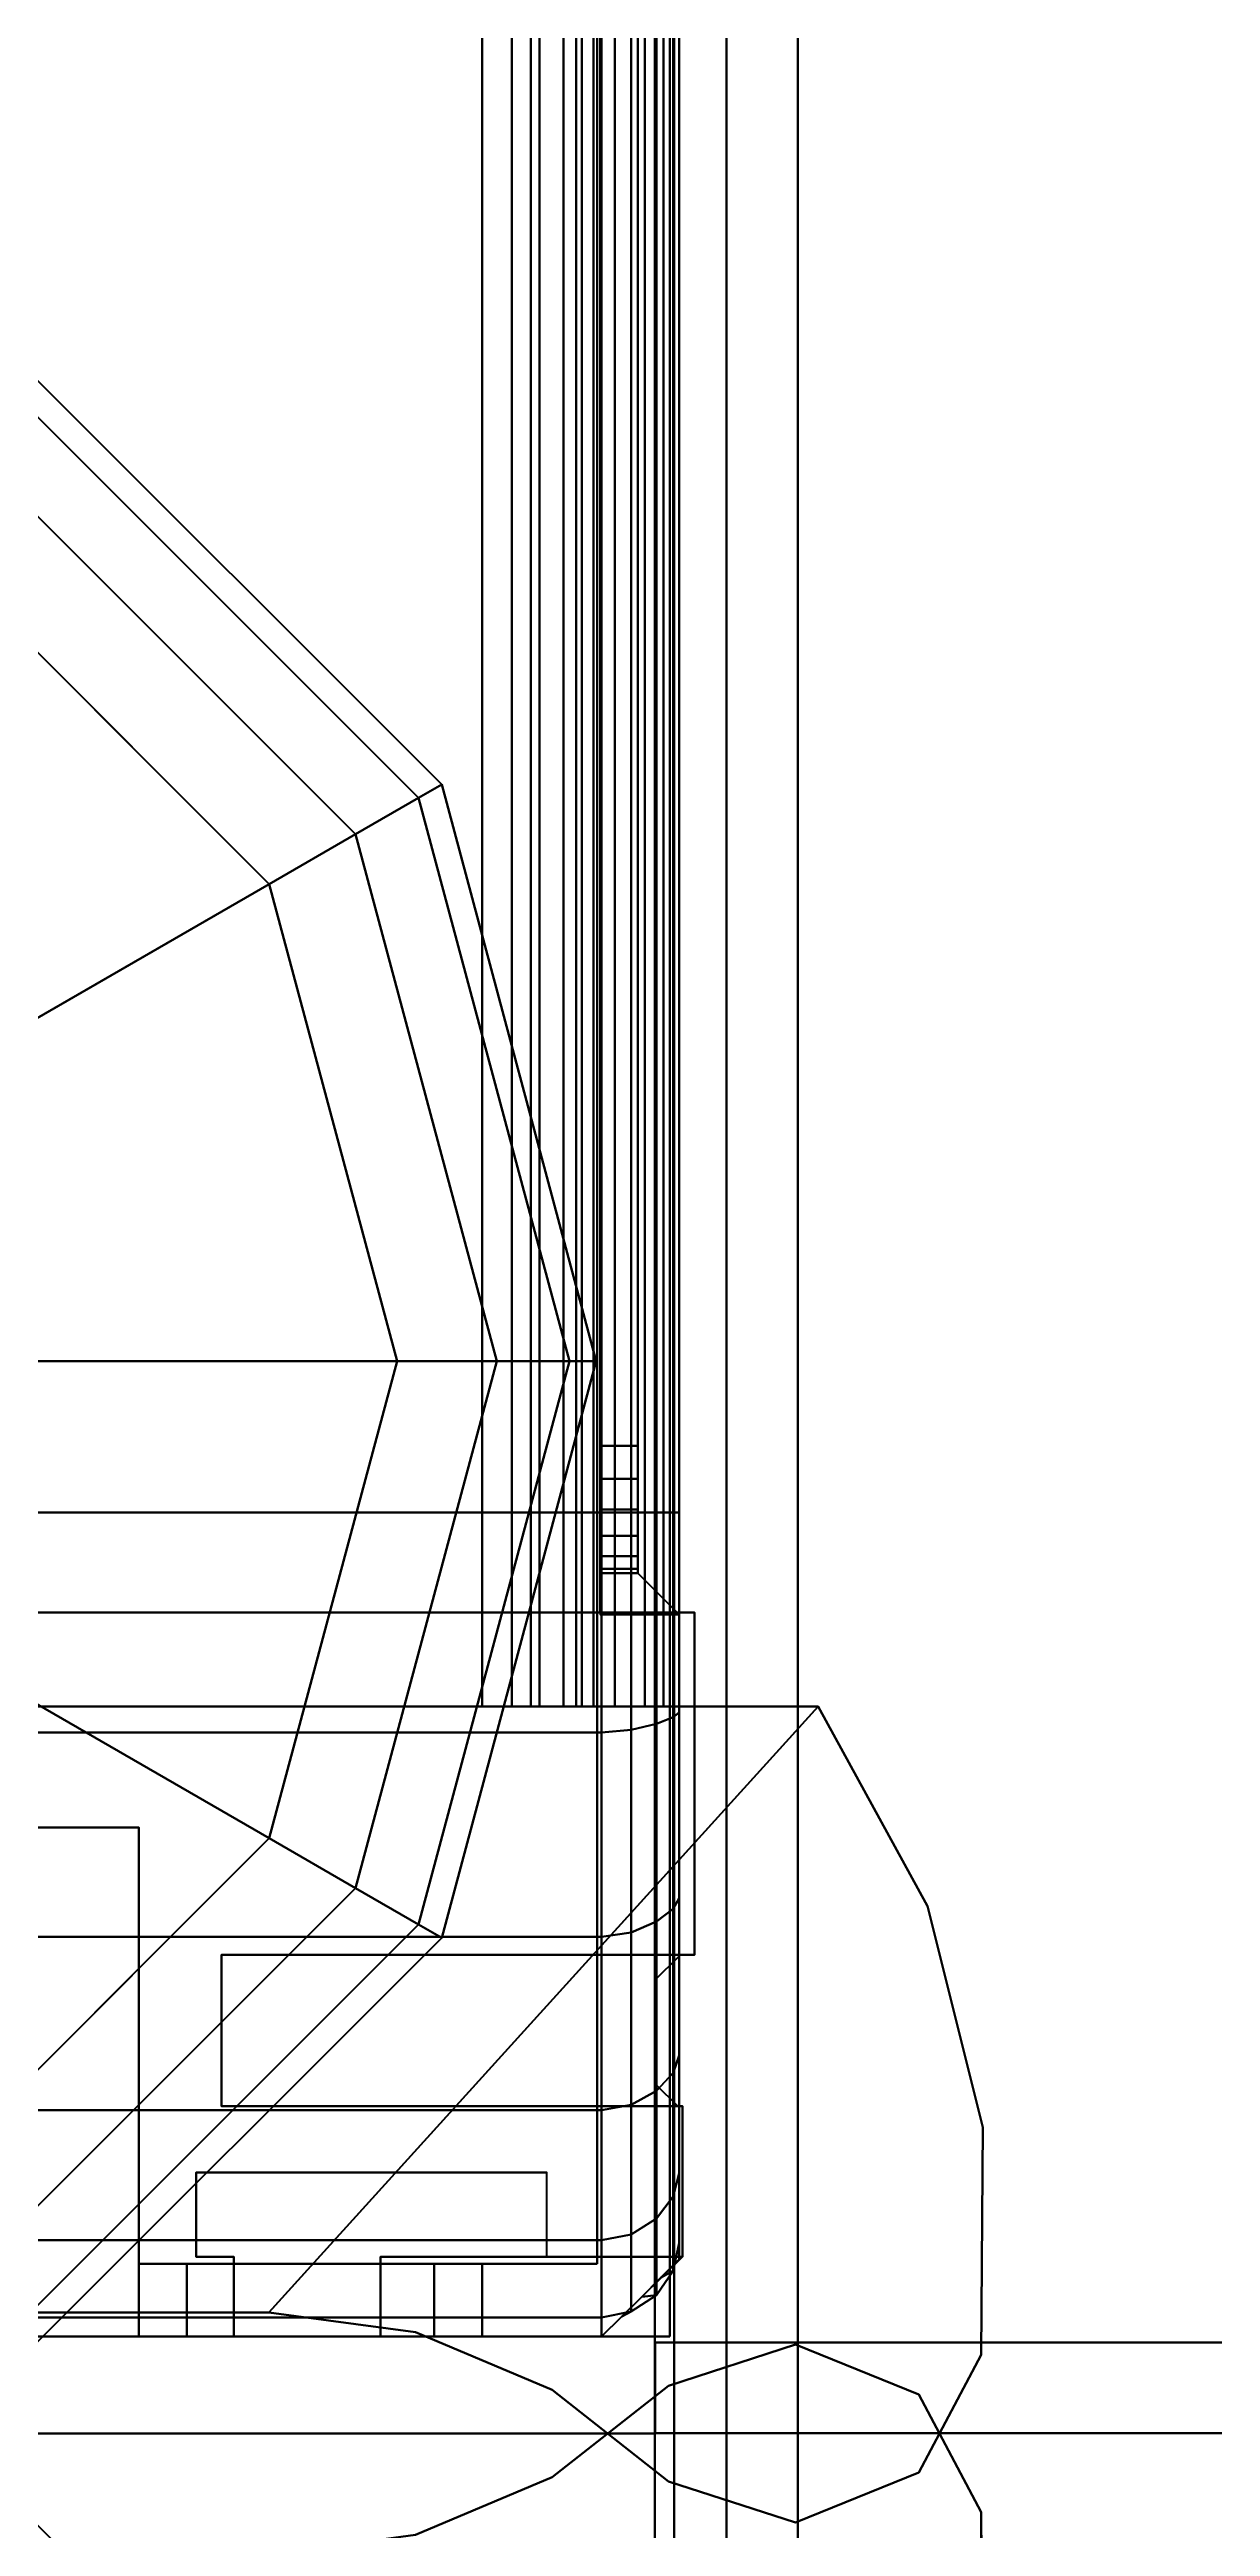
# Model space of a CAD drawing. Extents: x -170 to 1783, y -20 to 1205.
# Drawn here: x 171.416 to 172.374, y 709.186 to 711.23 of the extents above; entities that cross this region are included whole.
import ezdxf
from ezdxf.enums import TextEntityAlignment as Align

# ---------------------------------------------------------------- set-up
doc = ezdxf.new("R2010")
doc.units = 0
doc.header["$LTSCALE"] = 96
doc.header["$MEASUREMENT"] = 0
for name, color, linetype in [('A-FURN-3-PANEL-GLIDE', 7, 'Continuous'), ('A-FURN-3-PANEL-RACE', 7, 'Continuous'), ('A-FURN-3-PANEL-SIDE1', 7, 'Continuous'), ('A-FURN-3-PANEL-SIDE2', 7, 'Continuous'), ('A-FURN-3-PANEL-TOPCAP', 7, 'Continuous'), ('A-FURN-3-PANEL-TRIM', 7, 'Continuous'), ('A-FURN-3-WKSF-BRACKET', 7, 'Continuous'), ('A-FURN-3-WKSF-TOP', 7, 'Continuous'), ('A-FURN-3-WKSF-TRIM', 7, 'Continuous'), ('A-FURN-P-PNLS', 7, 'Continuous'), ('A-FURN-P-WKSF', 7, 'Continuous'), ('A-FURN-P-WKSF-SUPPORT', 7, 'Continuous'), ('MAIN_PANEL', 7, 'Continuous'), ('MAIN_WKSURF', 7, 'Continuous'), ('MAIN_WRKSFC-SUPP', 7, 'Continuous')]:
    doc.layers.add(name, color=color, linetype=linetype)

# ---------------------------------------------------------------- blocks, each defined once
blk = doc.blocks.new('EC-EFN-456')
at = {"layer": 'A-FURN-3-PANEL-GLIDE', "color": 20, "linetype": 'Continuous'}
for points in [[(46.6501, 1.8052, 0.2464), (46.6391, 1.8242, 0.1642), (47.115, 1.9517, 0.1642), (47.115, 1.9297, 0.2464)], [(46.6391, 1.8242, 0.1642), (46.6501, 1.8052, 0.0821), (47.115, 1.9297, 0.0821), (47.115, 1.9517, 0.1642)], [(47.115, 1.9297, 0.2464), (47.115, 1.9517, 0.1642), (47.5909, 1.8242, 0.1642), (47.5799, 1.8052, 0.2464)], [(47.115, 1.9517, 0.1642), (47.115, 1.9297, 0.0821), (47.5799, 1.8052, 0.0821), (47.5909, 1.8242, 0.1642)], [(46.6802, 1.7531, 0.3065), (46.6501, 1.8052, 0.2464), (47.115, 1.9297, 0.2464), (47.115, 1.8696, 0.3065)], [(46.6501, 1.8052, 0.0821), (46.6802, 1.7531, 0.022), (47.115, 1.8696, 0.022), (47.115, 1.9297, 0.0821)], [(47.115, 1.8696, 0.3065), (47.115, 1.9297, 0.2464), (47.5799, 1.8052, 0.2464), (47.5498, 1.7531, 0.3065)], [(47.115, 1.9297, 0.0821), (47.115, 1.8696, 0.022), (47.5498, 1.7531, 0.022), (47.5799, 1.8052, 0.0821)], [(46.7213, 1.682, 0.3285), (46.6802, 1.7531, 0.3065), (47.115, 1.8696, 0.3065), (47.115, 1.7875, 0.3285)], [(46.6802, 1.7531, 0.022), (46.7213, 1.682), (47.115, 1.7875), (47.115, 1.8696, 0.022)], [(47.115, 1.7875, 0.3285), (47.115, 1.8696, 0.3065), (47.5498, 1.7531, 0.3065), (47.5088, 1.682, 0.3285)], [(47.115, 1.8696, 0.022), (47.115, 1.7875), (47.5088, 1.682), (47.5498, 1.7531, 0.022)], [(46.3098, 1.4649, 0.2464), (46.2908, 1.4759, 0.1642), (46.6391, 1.8242, 0.1642), (46.6501, 1.8052, 0.2464)], [(46.2908, 1.4759, 0.1642), (46.3098, 1.4649, 0.0821), (46.6501, 1.8052, 0.0821), (46.6391, 1.8242, 0.1642)], [(47.5799, 1.8052, 0.2464), (47.5909, 1.8242, 0.1642), (47.9392, 1.4759, 0.1642), (47.9202, 1.4649, 0.2464)], [(47.5909, 1.8242, 0.1642), (47.5799, 1.8052, 0.0821), (47.9202, 1.4649, 0.0821), (47.9392, 1.4759, 0.1642)], [(46.3619, 1.4348, 0.3065), (46.3098, 1.4649, 0.2464), (46.6501, 1.8052, 0.2464), (46.6802, 1.7531, 0.3065)], [(46.3098, 1.4649, 0.0821), (46.3619, 1.4348, 0.022), (46.6802, 1.7531, 0.022), (46.6501, 1.8052, 0.0821)], [(47.5498, 1.7531, 0.3065), (47.5799, 1.8052, 0.2464), (47.9202, 1.4649, 0.2464), (47.8681, 1.4348, 0.3065)], [(47.5799, 1.8052, 0.0821), (47.5498, 1.7531, 0.022), (47.8681, 1.4348, 0.022), (47.9202, 1.4649, 0.0821)], [(47.0138, 1.1754, 0.3285), (46.7213, 1.682, 0.3285), (47.115, 1.7875, 0.3285), (47.115, 1.2025, 0.3285)], [(47.115, 1.2025, 0.3285), (47.115, 1.7875, 0.3285), (47.5088, 1.682, 0.3285), (47.2163, 1.1754, 0.3285)], [(46.433, 1.3937, 0.3285), (46.3619, 1.4348, 0.3065), (46.6802, 1.7531, 0.3065), (46.7213, 1.682, 0.3285)], [(46.3619, 1.4348, 0.022), (46.433, 1.3937), (46.7213, 1.682), (46.6802, 1.7531, 0.022)], [(47.5088, 1.682, 0.3285), (47.5498, 1.7531, 0.3065), (47.8681, 1.4348, 0.3065), (47.797, 1.3937, 0.3285)], [(47.5498, 1.7531, 0.022), (47.5088, 1.682), (47.797, 1.3937), (47.8681, 1.4348, 0.022)], [(46.9396, 1.1013, 0.3285), (46.433, 1.3937, 0.3285), (46.7213, 1.682, 0.3285), (47.0138, 1.1754, 0.3285)], [(47.2163, 1.1754, 0.3285), (47.5088, 1.682, 0.3285), (47.797, 1.3937, 0.3285), (47.2904, 1.1013, 0.3285)]]:
    blk.add_3dface(points, dxfattribs=at)
at = {"layer": 'A-FURN-3-PANEL-GLIDE', "color": 20, "linetype": 'Continuous', "invisible_edges": 12}
for points in [[(47.115, 1), (47.115, 1.7875), (46.7213, 1.682)], [(47.115, 1), (47.5088, 1.682), (47.115, 1.7875)], [(47.115, 1), (46.7213, 1.682), (46.433, 1.3937)], [(47.115, 1), (47.797, 1.3937), (47.5088, 1.682)]]:
    blk.add_3dface(points, dxfattribs=at)
at = {"layer": 'A-FURN-3-PANEL-RACE', "color": 40, "linetype": 'Continuous'}
for points, invisible_edges in [([(0.08, 2.0125, 3.515), (0.08, 2.0125, 0.3963), (47.92, 2.0125, 0.3963), (47.92, 2.0125, 3.515)], 8), ([(0.5, 1.5745, 0.3963), (47.5, 1.5745, 0.3963), (0.08, 2.0125, 0.3963), (0.08, 1.5745, 0.3963)], 3), ([(47.5, 1.5745, 0.3963), (47.92, 1.5745, 0.3963), (47.92, 2.0125, 0.3963), (0.08, 2.0125, 0.3963)], 8), ([(0.6, 2.0125, 4.0847), (0.6, 2.0125, 3.515), (47.4, 2.0125, 3.515), (47.4, 2.0125, 4.0847)], 2), ([(47.4, 1.9525, 3.515), (47.4, 1.9525, 4.0847), (47.4, 2.0125, 4.0847), (47.4, 2.0125, 3.515)], 2), ([(47.86, 1.9525, 3.515), (47.4, 1.9525, 3.515), (47.4, 2.0125, 3.515), (47.92, 2.0125, 3.515)], 8), ([(47.4, 1.9493, 4.1093), (47.4, 2.0072, 4.1248), (47.4, 2.0125, 4.0847), (47.4, 1.9525, 4.0847)], 5), ([(47.4, 1.9398, 4.1322), (47.4, 1.9918, 4.1622), (47.4, 2.0072, 4.1248), (47.4, 1.9493, 4.1093)], 5), ([(47.86, 1.5745, 3.515), (47.86, 1.9525, 3.515), (47.92, 2.0125, 3.515), (47.92, 1.5745, 3.515)], 2), ([(47.92, 1.8575, 3.1951), (47.92, 2.0125, 3.515), (47.92, 2.0125, 0.3963), (47.92, 1.8575, 1.4986)], 5), ([(47.92, 1.8181, 1.4986), (47.92, 1.8575, 1.4986), (47.92, 2.0125, 0.3963), (47.92, 1.5745, 0.3963)], 10), ([(47.92, 1.5745, 3.245), (47.92, 1.5745, 3.515), (47.92, 2.0125, 3.515), (47.92, 1.8575, 3.1951)], 4), ([(47.4, 1.9247, 4.1519), (47.4, 1.9671, 4.1943), (47.4, 1.9918, 4.1622), (47.4, 1.9398, 4.1322)], 5), ([(47.4, 1.905, 4.1669), (47.4, 1.935, 4.2189), (47.4, 1.9671, 4.1943), (47.4, 1.9247, 4.1519)], 5), ([(47.86, 1.9525, 0.4563), (0.14, 1.9525, 0.4563), (0.14, 1.9525, 3.515), (47.86, 1.9525, 3.515)], 4), ([(0.5, 1.5745, 0.4563), (0.14, 1.5745, 0.4563), (0.14, 1.9525, 0.4563), (47.5, 1.5745, 0.4563)], 12), ([(47.5, 1.5745, 0.4563), (0.14, 1.9525, 0.4563), (47.86, 1.9525, 0.4563), (47.86, 1.5745, 0.4563)], 1), ([(47.4, 1.9525, 3.515), (0.6, 1.9525, 3.515), (0.6, 1.9525, 4.0847), (47.4, 1.9525, 4.0847)], 1), ([(47.86, 1.9525, 0.4563), (47.86, 1.9525, 3.515), (47.86, 1.8575, 3.1951), (47.86, 1.8575, 1.4986)], 10), ([(47.86, 1.5745, 0.4563), (47.86, 1.9525, 0.4563), (47.86, 1.8575, 1.4986), (47.86, 1.8181, 1.4986)], 10), ([(47.86, 1.8575, 3.1951), (47.86, 1.9525, 3.515), (47.86, 1.5745, 3.515), (47.86, 1.5745, 3.245)], 1), ([(47.4, 1.8821, 4.1764), (47.4, 1.8976, 4.2344), (47.4, 1.935, 4.2189), (47.4, 1.905, 4.1669)], 5), ([(47.4, 1.8575, 4.1797), (47.4, 1.8575, 4.2397), (47.4, 1.8976, 4.2344), (47.4, 1.8821, 4.1764)], 4), ([(47.86, 1.5745, 1.7894), (47.86, 1.5745, 0.4563), (47.86, 1.8181, 1.4986), (47.86, 1.614, 1.7894)], 2), ([(47.92, 1.614, 1.7894), (47.92, 1.8181, 1.4986), (47.92, 1.5745, 0.3963), (47.92, 1.5745, 1.7894)], 2), ([(47.5, 1.2625, 0.3963), (47.5, 1.5745, 0.3963), (0.5, 1.5745, 0.3963), (45.902, 1.2625, 0.3963)], 6), ([(47.5, 1.2625, 0.4563), (45.902, 1.2625, 0.4563), (0.5, 1.5745, 0.4563), (47.5, 1.5745, 0.4563)], 6), ([(47.5, 1.5745, 0.3963), (47.5, 1.5745, 0.4563), (47.86, 1.5745, 0.4563), (47.92, 1.5745, 0.3963)], 4), ([(47.92, 1.5745, 0.3963), (47.86, 1.5745, 0.4563), (47.86, 1.5745, 1.7894), (47.92, 1.5745, 1.7894)], 1)]:
    blk.add_3dface(points, dxfattribs=dict(at, invisible_edges=invisible_edges))
for points in [[(0.6, 2.0072, 4.1248), (0.6, 2.0125, 4.0847), (47.4, 2.0125, 4.0847), (47.4, 2.0072, 4.1248)], [(0.6, 1.9918, 4.1622), (0.6, 2.0072, 4.1248), (47.4, 2.0072, 4.1248), (47.4, 1.9918, 4.1622)], [(0.6, 1.9671, 4.1943), (0.6, 1.9918, 4.1622), (47.4, 1.9918, 4.1622), (47.4, 1.9671, 4.1943)], [(0.6, 1.935, 4.2189), (0.6, 1.9671, 4.1943), (47.4, 1.9671, 4.1943), (47.4, 1.935, 4.2189)], [(47.4, 1.9493, 4.1093), (47.4, 1.9525, 4.0847), (0.6, 1.9525, 4.0847), (0.6, 1.9493, 4.1093)], [(47.4, 1.9398, 4.1322), (47.4, 1.9493, 4.1093), (0.6, 1.9493, 4.1093), (0.6, 1.9398, 4.1322)], [(47.4, 1.9247, 4.1519), (47.4, 1.9398, 4.1322), (0.6, 1.9398, 4.1322), (0.6, 1.9247, 4.1519)], [(0.6, 1.8976, 4.2344), (0.6, 1.935, 4.2189), (47.4, 1.935, 4.2189), (47.4, 1.8976, 4.2344)], [(47.4, 1.905, 4.1669), (47.4, 1.9247, 4.1519), (0.6, 1.9247, 4.1519), (0.6, 1.905, 4.1669)], [(47.4, 1.8821, 4.1764), (47.4, 1.905, 4.1669), (0.6, 1.905, 4.1669), (0.6, 1.8821, 4.1764)], [(0.6, 1.8575, 4.2397), (0.6, 1.8976, 4.2344), (47.4, 1.8976, 4.2344), (47.4, 1.8575, 4.2397)], [(47.4, 1.8575, 4.1797), (47.4, 1.8821, 4.1764), (0.6, 1.8821, 4.1764), (0.6, 1.8575, 4.1797)], [(0.6, 1.8575, 4.1797), (0.6, 1.8575, 4.2397), (47.4, 1.8575, 4.2397), (47.4, 1.8575, 4.1797)], [(47.86, 1.8575, 1.4986), (47.86, 1.8575, 3.1951), (47.92, 1.8575, 3.1951), (47.92, 1.8575, 1.4986)], [(47.92, 1.8181, 1.4986), (47.86, 1.8181, 1.4986), (47.86, 1.8575, 1.4986), (47.92, 1.8575, 1.4986)], [(47.86, 1.8575, 3.1951), (47.86, 1.5745, 3.245), (47.92, 1.5745, 3.245), (47.92, 1.8575, 3.1951)], [(47.92, 1.614, 1.7894), (47.86, 1.614, 1.7894), (47.86, 1.8181, 1.4986), (47.92, 1.8181, 1.4986)], [(47.92, 1.5745, 1.7894), (47.86, 1.5745, 1.7894), (47.86, 1.614, 1.7894), (47.92, 1.614, 1.7894)], [(47.5, 1.2625, 0.3963), (47.5, 1.2625, 0.4563), (47.5, 1.5745, 0.4563), (47.5, 1.5745, 0.3963)], [(47.86, 1.5745, 3.245), (47.86, 1.5745, 3.515), (47.92, 1.5745, 3.515), (47.92, 1.5745, 3.245)]]:
    blk.add_3dface(points, dxfattribs=at)
at = {"layer": 'A-FURN-3-PANEL-SIDE1', "color": 7, "linetype": 'Continuous'}
for points in [[(47.3224, 1.955, 55.7401), (47.3228, 0.045, 55.7401), (0.6776, 0.045, 55.7401), (0.6776, 1.955, 55.7401)], [(47.3224, 0.045, 4.2397), (47.3224, 1.955, 4.2397), (0.6776, 1.955, 4.2397), (0.6776, 0.045, 4.2397)], [(47.3228, 0.045, 55.7401), (47.3224, 1.955, 55.7401), (47.3224, 1.955, 4.2397), (47.3224, 0.045, 4.2397)]]:
    blk.add_3dface(points, dxfattribs=at)
at = {"layer": 'A-FURN-3-PANEL-SIDE2', "color": 7, "linetype": 'Continuous'}
blk.add_3dface([(0.6776, 1.955, 55.7401), (0.6776, 1.955, 4.2397), (47.3224, 1.955, 4.2397), (47.3224, 1.955, 55.7401)], dxfattribs=at)
at = {"layer": 'A-FURN-3-PANEL-TOPCAP', "color": 60, "linetype": 'Continuous'}
for points, invisible_edges in [([(0.76, 2.02, 56.286), (0.76, 2.02, 56.161), (47.24, 2.02, 56.161), (47.24, 2.02, 56.286)], 5), ([(47.24, 2, 56.141), (47.24, 2.02, 56.161), (0.76, 2.02, 56.161), (0.76, 2, 56.141)], 5), ([(47.24, 2.02, 56.036), (47.24, 2, 56.056), (0.76, 2, 56.056), (0.76, 2.02, 56.036)], 5), ([(0.76, 2.02, 56.036), (0.815, 2.02, 55.7741), (47.185, 2.02, 55.7741), (47.24, 2.02, 56.036)], 5), ([(47.185, 2.02, 55.7741), (0.815, 2.02, 55.7741), (0.815, 1.986, 55.7401), (47.185, 1.986, 55.7401)], 10), ([(47.185, 2.02, 55.7741), (47.185, 1.986, 55.7401), (47.2122, 1.986, 55.7365), (47.221, 2.02, 55.7693)], 5), ([(47.185, 2.02, 55.7741), (47.221, 2.02, 55.7693), (47.3404, 2.02, 56.0218), (47.24, 2.02, 56.036)], 10), ([(47.221, 2.02, 55.7693), (47.2122, 1.986, 55.7365), (47.2375, 1.986, 55.726), (47.2545, 2.02, 55.7554)], 5), ([(47.4331, 2.02, 55.9807), (47.3404, 2.02, 56.0218), (47.221, 2.02, 55.7693), (47.2545, 2.02, 55.7554)], 10), ([(47.2545, 2.02, 55.7554), (47.2375, 1.986, 55.726), (47.2593, 1.986, 55.7093), (47.2833, 2.02, 55.7333)], 5), ([(47.4051, 2.02, 56.2633), (47.24, 2.02, 56.286), (47.24, 2.02, 56.161), (47.3727, 2.02, 56.1426)], 10), ([(47.3727, 2.02, 56.1426), (47.24, 2.02, 56.161), (47.24, 2, 56.141), (47.3676, 2, 56.1232)], 10), ([(47.3456, 2, 56.0411), (47.24, 2, 56.056), (47.24, 2.02, 56.036), (47.3404, 2.02, 56.0218)], 10), ([(47.2545, 2.02, 55.7554), (47.2833, 2.02, 55.7333), (47.5111, 2.02, 55.9159), (47.4331, 2.02, 55.9807)], 10), ([(47.2833, 2.02, 55.7333), (47.2593, 1.986, 55.7093), (47.276, 1.986, 55.6875), (47.3054, 2.02, 55.7045)], 5), ([(47.3054, 2.02, 55.7045), (47.276, 1.986, 55.6875), (47.2864, 1.986, 55.6622), (47.3193, 2.02, 55.671)], 5), ([(47.5685, 2.02, 55.8323), (47.5111, 2.02, 55.9159), (47.2833, 2.02, 55.7333), (47.3054, 2.02, 55.7045)], 10), ([(47.3193, 2.02, 55.671), (47.2864, 1.986, 55.6622), (47.29, 1.986, 55.635), (47.324, 2.02, 55.635)], 1), ([(47.3054, 2.02, 55.7045), (47.3193, 2.02, 55.671), (47.601, 2.02, 55.7363), (47.5685, 2.02, 55.8323)], 10), ([(47.3193, 2.02, 55.671), (47.324, 2.02, 55.635), (47.606, 2.02, 55.635), (47.601, 2.02, 55.7363)], 8), ([(47.324, 2.02, 55.635), (47.324, -0.02, 55.635), (47.606, -0.02, 55.635), (47.606, 2.02, 55.635)], 5), ([(47.4431, 2, 55.9981), (47.3456, 2, 56.0411), (47.3404, 2.02, 56.0218), (47.4331, 2.02, 55.9807)], 10), ([(47.4956, 2.02, 56.0891), (47.3727, 2.02, 56.1426), (47.3676, 2, 56.1232), (47.4856, 2, 56.0717)], 10), ([(47.5581, 2.02, 56.1974), (47.4051, 2.02, 56.2633), (47.3727, 2.02, 56.1426), (47.4956, 2.02, 56.0891)], 10), ([(47.5252, 2, 55.9301), (47.4431, 2, 55.9981), (47.4331, 2.02, 55.9807), (47.5111, 2.02, 55.9159)], 10), ([(47.5995, 2.02, 56.0044), (47.4956, 2.02, 56.0891), (47.4856, 2, 56.0717), (47.5854, 2, 55.9903)], 10), ([(47.6879, 2.02, 56.0929), (47.5581, 2.02, 56.1974), (47.4956, 2.02, 56.0891), (47.5995, 2.02, 56.0044)], 10), ([(47.5858, 2, 55.8424), (47.5252, 2, 55.9301), (47.5111, 2.02, 55.9159), (47.5685, 2.02, 55.8323)], 10), ([(47.6202, 2, 55.7415), (47.5858, 2, 55.8424), (47.5685, 2.02, 55.8323), (47.601, 2.02, 55.7363)], 10), ([(47.6768, 2.02, 55.8949), (47.5995, 2.02, 56.0044), (47.5854, 2, 55.9903), (47.6595, 2, 55.8849)], 10), ([(47.7851, 2.02, 55.9575), (47.6879, 2.02, 56.0929), (47.5995, 2.02, 56.0044), (47.6768, 2.02, 55.8949)], 10), ([(47.6259, 2, 55.635), (47.6202, 2, 55.7415), (47.601, 2.02, 55.7363), (47.606, 2.02, 55.635)], 2), ([(47.606, 2.02, 55.635), (47.606, -0.02, 55.635), (47.6259, 0, 55.635), (47.6259, 2, 55.635)], 5), ([(47.7217, 2.02, 55.7687), (47.6768, 2.02, 55.8949), (47.6595, 2, 55.8849), (47.7024, 2, 55.7635)], 10), ([(47.8425, 2.02, 55.8011), (47.7851, 2.02, 55.9575), (47.6768, 2.02, 55.8949), (47.7217, 2.02, 55.7687)], 10), ([(47.731, 2.02, 55.635), (47.7217, 2.02, 55.7687), (47.7024, 2, 55.7635), (47.711, 2, 55.635)], 2), ([(47.711, 2, 55.635), (47.711, 0, 55.635), (47.731, -0.02, 55.635), (47.731, 2.02, 55.635)], 5), ([(47.856, 2.02, 55.635), (47.8425, 2.02, 55.8011), (47.7217, 2.02, 55.7687), (47.731, 2.02, 55.635)], 2), ([(47.856, -0.02, 55.635), (47.856, 2.02, 55.635), (47.731, 2.02, 55.635), (47.731, -0.02, 55.635)], 5), ([(47.8715, 2.0047, 55.635), (47.856, 2.02, 55.635), (47.856, -0.02, 55.635), (47.8715, -0.0047, 55.635)], 10), ([(47.8715, -0.0047, 55.635), (47.8871, 0.0106, 55.635), (47.8871, 1.9894, 55.635), (47.8715, 2.0047, 55.635)], 10), ([(0.76, 2, 56.141), (0.76, 2, 56.056), (47.24, 2, 56.056), (47.24, 2, 56.141)], 5), ([(47.3676, 2, 56.1232), (47.24, 2, 56.141), (47.24, 2, 56.056), (47.3456, 2, 56.0411)], 10), ([(47.4856, 2, 56.0717), (47.3676, 2, 56.1232), (47.3456, 2, 56.0411), (47.4431, 2, 55.9981)], 10), ([(47.5854, 2, 55.9903), (47.4856, 2, 56.0717), (47.4431, 2, 55.9981), (47.5252, 2, 55.9301)], 10), ([(47.6595, 2, 55.8849), (47.5854, 2, 55.9903), (47.5252, 2, 55.9301), (47.5858, 2, 55.8424)], 10), ([(47.7024, 2, 55.7635), (47.6595, 2, 55.8849), (47.5858, 2, 55.8424), (47.6202, 2, 55.7415)], 10), ([(47.711, 2, 55.635), (47.7024, 2, 55.7635), (47.6202, 2, 55.7415), (47.6259, 2, 55.635)], 2), ([(47.711, 0, 55.635), (47.711, 2, 55.635), (47.6259, 2, 55.635), (47.6259, 0, 55.635)], 5), ([(47.9035, 1.9727, 55.635), (47.8871, 1.9894, 55.635), (47.8871, 0.0106, 55.635), (47.9035, 0.0273, 55.635)], 10), ([(47.9035, 0.0273, 55.635), (47.92, 0.044, 55.635), (47.92, 1.956, 55.635), (47.9035, 1.9727, 55.635)], 8)]:
    blk.add_3dface(points, dxfattribs=dict(at, invisible_edges=invisible_edges))
for points in [[(47.24, 2.02, 56.286), (47.24, 2.0151, 56.3105), (0.76, 2.0151, 56.3105), (0.76, 2.02, 56.286)], [(47.24, 2.0151, 56.3105), (47.24, 2.0013, 56.3313), (0.76, 2.0013, 56.3313), (0.76, 2.0151, 56.3105)], [(47.24, 2.02, 56.286), (47.4051, 2.02, 56.2633), (47.4087, 2.0151, 56.2864), (47.24, 2.0151, 56.3105)], [(47.24, 2.0151, 56.3105), (47.4087, 2.0151, 56.2864), (47.4143, 2.0013, 56.3065), (47.24, 2.0013, 56.3313)], [(47.29, 1.955, 55.635), (47.324, 1.955, 55.635), (47.324, 2.02, 55.635), (47.29, 1.986, 55.635)], [(47.4051, 2.02, 56.2633), (47.5581, 2.02, 56.1974), (47.5669, 2.0151, 56.2168), (47.4087, 2.0151, 56.2864)], [(47.4087, 2.0151, 56.2864), (47.5669, 2.0151, 56.2168), (47.5775, 2.0013, 56.2349), (47.4143, 2.0013, 56.3065)], [(47.5581, 2.02, 56.1974), (47.6879, 2.02, 56.0929), (47.7022, 2.0151, 56.1072), (47.5669, 2.0151, 56.2168)], [(47.5669, 2.0151, 56.2168), (47.7022, 2.0151, 56.1072), (47.7172, 2.0013, 56.1222), (47.5775, 2.0013, 56.2349)], [(47.6879, 2.02, 56.0929), (47.7851, 2.02, 55.9575), (47.8045, 2.0151, 55.9663), (47.7022, 2.0151, 56.1072)], [(47.7022, 2.0151, 56.1072), (47.8045, 2.0151, 55.9663), (47.8226, 2.0013, 55.977), (47.7172, 2.0013, 56.1222)], [(47.7851, 2.02, 55.9575), (47.8425, 2.02, 55.8011), (47.8656, 2.0151, 55.8048), (47.8045, 2.0151, 55.9663)], [(47.8045, 2.0151, 55.9663), (47.8656, 2.0151, 55.8048), (47.8857, 2.0013, 55.8104), (47.8226, 2.0013, 55.977)], [(47.8425, 2.02, 55.8011), (47.856, 2.02, 55.635), (47.8715, 2.0047, 55.635), (47.8656, 2.0151, 55.8048)], [(47.8656, 2.0151, 55.8048), (47.8715, 2.0047, 55.635), (47.8871, 1.9894, 55.635), (47.8857, 2.0013, 55.8104)], [(47.24, 2.0013, 56.3313), (47.24, 1.9805, 56.3451), (0.76, 1.9805, 56.3451), (0.76, 2.0013, 56.3313)], [(47.185, 1.955, 55.7401), (47.185, 1.986, 55.7401), (0.815, 1.986, 55.7401), (0.815, 1.955, 55.7401)], [(47.185, 1.955, 55.7401), (47.2122, 1.955, 55.7365), (47.2122, 1.986, 55.7365), (47.185, 1.986, 55.7401)], [(47.2122, 1.955, 55.7365), (47.2375, 1.955, 55.726), (47.2375, 1.986, 55.726), (47.2122, 1.986, 55.7365)], [(47.2375, 1.955, 55.726), (47.2593, 1.955, 55.7093), (47.2593, 1.986, 55.7093), (47.2375, 1.986, 55.726)], [(47.24, 2.0013, 56.3313), (47.4143, 2.0013, 56.3065), (47.4194, 1.9805, 56.3203), (47.24, 1.9805, 56.3451)], [(47.2593, 1.955, 55.7093), (47.276, 1.955, 55.6875), (47.276, 1.986, 55.6875), (47.2593, 1.986, 55.7093)], [(47.276, 1.955, 55.6875), (47.2864, 1.955, 55.6622), (47.2864, 1.986, 55.6622), (47.276, 1.986, 55.6875)], [(47.2864, 1.955, 55.6622), (47.29, 1.955, 55.635), (47.29, 1.986, 55.635), (47.2864, 1.986, 55.6622)], [(47.4143, 2.0013, 56.3065), (47.5775, 2.0013, 56.2349), (47.5864, 1.9805, 56.248), (47.4194, 1.9805, 56.3203)], [(47.5775, 2.0013, 56.2349), (47.7172, 2.0013, 56.1222), (47.7287, 1.9805, 56.1337), (47.5864, 1.9805, 56.248)], [(47.7172, 2.0013, 56.1222), (47.8226, 2.0013, 55.977), (47.8356, 1.9805, 55.9859), (47.7287, 1.9805, 56.1337)], [(47.8226, 2.0013, 55.977), (47.8857, 2.0013, 55.8104), (47.8994, 1.9805, 55.8155), (47.8356, 1.9805, 55.9859)], [(47.8857, 2.0013, 55.8104), (47.8871, 1.9894, 55.635), (47.9035, 1.9727, 55.635), (47.8994, 1.9805, 55.8155)], [(47.24, 1.9805, 56.3451), (47.24, 1.956, 56.35), (0.76, 1.956, 56.35), (0.76, 1.9805, 56.3451)], [(47.24, 1.9805, 56.3451), (47.4194, 1.9805, 56.3203), (47.4216, 1.956, 56.3252), (47.24, 1.956, 56.35)], [(47.4194, 1.9805, 56.3203), (47.5864, 1.9805, 56.248), (47.5901, 1.956, 56.2528), (47.4216, 1.956, 56.3252)], [(47.5864, 1.9805, 56.248), (47.7287, 1.9805, 56.1337), (47.7332, 1.956, 56.1382), (47.5901, 1.956, 56.2528)], [(47.7287, 1.9805, 56.1337), (47.8356, 1.9805, 55.9859), (47.8405, 1.956, 55.9895), (47.7332, 1.956, 56.1382)], [(47.8356, 1.9805, 55.9859), (47.8994, 1.9805, 55.8155), (47.9043, 1.956, 55.8177), (47.8405, 1.956, 55.9895)], [(47.8994, 1.9805, 55.8155), (47.9035, 1.9727, 55.635), (47.92, 1.956, 55.635), (47.9043, 1.956, 55.8177)], [(0.76, 0.044, 56.35), (0.76, 1.956, 56.35), (47.24, 1.956, 56.35), (47.24, 0.044, 56.35)], [(47.4216, 0.044, 56.3252), (47.24, 0.044, 56.35), (47.24, 1.956, 56.35), (47.4216, 1.956, 56.3252)], [(47.5901, 0.044, 56.2528), (47.4216, 0.044, 56.3252), (47.4216, 1.956, 56.3252), (47.5901, 1.956, 56.2528)], [(47.7332, 0.044, 56.1382), (47.5901, 0.044, 56.2528), (47.5901, 1.956, 56.2528), (47.7332, 1.956, 56.1382)], [(47.8405, 0.044, 55.9895), (47.7332, 0.044, 56.1382), (47.7332, 1.956, 56.1382), (47.8405, 1.956, 55.9895)], [(47.9043, 0.044, 55.8177), (47.8405, 0.044, 55.9895), (47.8405, 1.956, 55.9895), (47.9043, 1.956, 55.8177)], [(47.92, 0.044, 55.635), (47.9043, 0.044, 55.8177), (47.9043, 1.956, 55.8177), (47.92, 1.956, 55.635)]]:
    blk.add_3dface(points, dxfattribs=at)
at = {"layer": 'A-FURN-3-PANEL-TRIM', "color": 60, "linetype": 'Continuous'}
for points, invisible_edges in [([(47.5649, 2.2249, 3.5747), (47.4, 2.1348, 3.5747), (47.935, 2.269, 3.5747), (47.7471, 2.2706, 3.5747)], 2), ([(47.5649, 2.2249, 4.2397), (47.7471, 2.2706, 4.2397), (47.935, 2.269, 4.2397), (47.4, 2.1348, 4.2397)], 4), ([(47.5649, 2.2249, 3.8013), (47.7471, 2.2706, 3.8013), (47.935, 2.269, 3.8013), (47.4, 2.1348, 3.8013)], 4), ([(47.5649, 2.2249, 4.013), (47.4, 2.1348, 4.013), (47.935, 2.269, 4.013), (47.7471, 2.2706, 4.013)], 2), ([(47.935, 2.269, 3.5747), (47.4, 2.1348, 3.5747), (48.0735, 2.1159, 3.5747), (48.0322, 2.2178, 3.5747)], 3), ([(47.935, 2.269, 4.2397), (48.0322, 2.2178, 4.2397), (48.0735, 2.1159, 4.2397), (47.4, 2.1348, 4.2397)], 12), ([(47.935, 2.269, 3.8013), (48.0322, 2.2178, 3.8013), (48.0735, 2.1159, 3.8013), (47.4, 2.1348, 3.8013)], 12), ([(47.935, 2.269, 4.013), (47.4, 2.1348, 4.013), (48.0735, 2.1159, 4.013), (48.0322, 2.2178, 4.013)], 3), ([(47.4, 2.1348, 3.5747), (47.4, 0.3185, 3.5747), (47.9, 0.3185, 3.5747), (47.9, 1.6815, 3.5747)], 10), ([(48.0735, 2.1159, 3.5747), (47.4, 2.1348, 3.5747), (47.9639, 1.9153, 3.5747), (48.0395, 2.0114, 3.5747)], 3), ([(47.9639, 1.9153, 3.5747), (47.4, 2.1348, 3.5747), (47.9, 1.6815, 3.5747), (47.9163, 1.8027, 3.5747)], 3), ([(47.4, 2.1348, 4.2397), (47.9, 1.6815, 4.2397), (47.9, 0.3185, 4.2397), (47.4, 0.3185, 4.2397)], 5), ([(48.0735, 2.1159, 4.2397), (48.0395, 2.0114, 4.2397), (47.9639, 1.9153, 4.2397), (47.4, 2.1348, 4.2397)], 12), ([(47.9639, 1.9153, 4.2397), (47.9163, 1.8027, 4.2397), (47.9, 1.6815, 4.2397), (47.4, 2.1348, 4.2397)], 12), ([(48.0735, 2.1159, 3.8013), (48.0395, 2.0114, 3.8013), (47.9639, 1.9153, 3.8013), (47.4, 2.1348, 3.8013)], 12), ([(47.9639, 1.9153, 3.8013), (47.9163, 1.8027, 3.8013), (47.9, 1.6815, 3.8013), (47.4, 2.1348, 3.8013)], 12), ([(48.0735, 2.1159, 4.013), (47.4, 2.1348, 4.013), (47.9639, 1.9153, 4.013), (48.0395, 2.0114, 4.013)], 3), ([(47.9639, 1.9153, 4.013), (47.4, 2.1348, 4.013), (47.9, 1.6815, 4.013), (47.9163, 1.8027, 4.013)], 3), ([(47.605, -0.0328, 55.635), (47.3224, -0.0328, 55.635), (47.3224, 2.0328, 55.635), (47.605, 2.0328, 55.635)], 8), ([(47.8543, 2.0228, 55.635), (47.8543, 1.9109, 55.635), (47.7845, 1.9109, 55.635), (47.7299, 2.0228, 55.635)], 6), ([(47.7845, 1.9109, 4.2397), (47.7845, 1.9109, 55.635), (47.8543, 1.9109, 55.635), (47.8543, 1.9109, 4.2397)], 2), ([(47.7299, 0.3574, 55.635), (47.605, 0.3574, 55.635), (47.605, 1.6426, 55.635), (47.7299, 1.6426, 55.635)], 10), ([(47.8543, 1.6527, 55.635), (47.9198, 1.6527, 55.635), (47.9198, 0.3473, 55.635), (47.8543, 0.3473, 55.635)], 8), ([(47.8543, 0.3782, 55.635), (47.7845, 0.3782, 55.635), (47.7845, 1.6218, 55.635), (47.8543, 1.6218, 55.635)], 10)]:
    blk.add_3dface(points, dxfattribs=dict(at, invisible_edges=invisible_edges))
for points in [[(47.5649, 2.2249, 4.013), (47.7471, 2.2706, 4.013), (47.7471, 2.2706, 4.2397), (47.5649, 2.2249, 4.2397)], [(47.5649, 2.2249, 3.5747), (47.7471, 2.2706, 3.5747), (47.7471, 2.2706, 3.8013), (47.5649, 2.2249, 3.8013)], [(47.7471, 2.2706, 4.013), (47.935, 2.269, 4.013), (47.935, 2.269, 4.2397), (47.7471, 2.2706, 4.2397)], [(47.7471, 2.2706, 3.5747), (47.935, 2.269, 3.5747), (47.935, 2.269, 3.8013), (47.7471, 2.2706, 3.8013)], [(47.935, 2.269, 4.013), (48.0322, 2.2178, 4.013), (48.0322, 2.2178, 4.2397), (47.935, 2.269, 4.2397)], [(47.935, 2.269, 3.5747), (48.0322, 2.2178, 3.5747), (48.0322, 2.2178, 3.8013), (47.935, 2.269, 3.8013)], [(47.4, 2.1348, 4.013), (47.5649, 2.2249, 4.013), (47.5649, 2.2249, 4.2397), (47.4, 2.1348, 4.2397)], [(47.4, 2.1348, 3.5747), (47.5649, 2.2249, 3.5747), (47.5649, 2.2249, 3.8013), (47.4, 2.1348, 3.8013)], [(48.0322, 2.2178, 4.013), (48.0735, 2.1159, 4.013), (48.0735, 2.1159, 4.2397), (48.0322, 2.2178, 4.2397)], [(48.0322, 2.2178, 3.5747), (48.0735, 2.1159, 3.5747), (48.0735, 2.1159, 3.8013), (48.0322, 2.2178, 3.8013)], [(47.4, 0.3185, 3.5747), (47.4, 2.1348, 3.5747), (47.4, 2.1348, 4.2397), (47.4, 0.3185, 4.2397)], [(47.4, 2.1348, 3.8013), (47.9, 1.6815, 3.8013), (47.9, 1.6815, 4.013), (47.4, 2.1348, 4.013)], [(48.0735, 2.1159, 4.013), (48.0395, 2.0114, 4.013), (48.0395, 2.0114, 4.2397), (48.0735, 2.1159, 4.2397)], [(48.0735, 2.1159, 3.5747), (48.0395, 2.0114, 3.5747), (48.0395, 2.0114, 3.8013), (48.0735, 2.1159, 3.8013)], [(47.3224, 1.955, 4.2397), (47.3224, 2.0328, 4.2397), (47.3224, 2.0328, 55.635), (47.3224, 1.955, 55.635)], [(47.605, 2.0328, 4.2397), (47.605, 2.0328, 55.635), (47.3224, 2.0328, 55.635), (47.3224, 2.0328, 4.2397)], [(47.605, 1.6426, 55.635), (47.605, 2.0328, 55.635), (47.605, 2.0328, 4.2397), (47.605, 1.6426, 4.2397)], [(47.8543, 2.0228, 4.2397), (47.8543, 2.0228, 55.635), (47.7299, 2.0228, 55.635), (47.7299, 2.0228, 4.2397)], [(47.7299, 2.0228, 55.635), (47.7299, 1.6426, 55.635), (47.7299, 1.6426, 4.2397), (47.7299, 2.0228, 4.2397)], [(47.9198, 1.956, 4.2397), (47.9198, 1.956, 55.635), (47.8543, 2.0228, 55.635), (47.8543, 2.0228, 4.2397)], [(47.9198, 1.956, 55.635), (47.9198, 1.7737, 55.635), (47.8543, 1.7737, 55.635), (47.8543, 2.0228, 55.635)], [(48.0395, 2.0114, 4.013), (47.9639, 1.9153, 4.013), (47.9639, 1.9153, 4.2397), (48.0395, 2.0114, 4.2397)], [(48.0395, 2.0114, 3.5747), (47.9639, 1.9153, 3.5747), (47.9639, 1.9153, 3.8013), (48.0395, 2.0114, 3.8013)], [(47.9198, 1.7737, 55.635), (47.9198, 1.956, 55.635), (47.9198, 1.956, 4.2397), (47.9198, 1.7737, 4.2397)], [(47.7845, 1.6218, 55.635), (47.7845, 1.9109, 55.635), (47.7845, 1.9109, 4.2397), (47.7845, 1.6218, 4.2397)], [(47.8543, 1.9109, 55.635), (47.8543, 1.7737, 55.635), (47.8543, 1.7737, 4.2397), (47.8543, 1.9109, 4.2397)], [(47.9639, 1.9153, 4.013), (47.9163, 1.8027, 4.013), (47.9163, 1.8027, 4.2397), (47.9639, 1.9153, 4.2397)], [(47.9639, 1.9153, 3.5747), (47.9163, 1.8027, 3.5747), (47.9163, 1.8027, 3.8013), (47.9639, 1.9153, 3.8013)], [(47.9163, 1.8027, 4.013), (47.9, 1.6815, 4.013), (47.9, 1.6815, 4.2397), (47.9163, 1.8027, 4.2397)], [(47.9163, 1.8027, 3.5747), (47.9, 1.6815, 3.5747), (47.9, 1.6815, 3.8013), (47.9163, 1.8027, 3.8013)], [(47.8543, 1.7737, 4.2397), (47.8543, 1.7737, 55.635), (47.9198, 1.7737, 55.635), (47.9198, 1.7737, 4.2397)], [(47.9, 1.6815, 4.2397), (47.9, 1.6815, 3.5747), (47.9, 0.3185, 3.5747), (47.9, 0.3185, 4.2397)], [(47.7299, 1.6426, 4.2397), (47.7299, 1.6426, 55.635), (47.605, 1.6426, 55.635), (47.605, 1.6426, 4.2397)], [(47.8543, 1.6527, 55.635), (47.8543, 1.6218, 55.635), (47.8543, 1.6218, 4.2397), (47.8543, 1.6527, 4.2397)], [(47.9198, 1.6527, 4.2397), (47.9198, 1.6527, 55.635), (47.8543, 1.6527, 55.635), (47.8543, 1.6527, 4.2397)], [(47.9198, 1.6527, 55.635), (47.9198, 1.6527, 4.2397), (47.9198, 0.3473, 4.2397), (47.9198, 0.3473, 55.635)], [(47.8543, 1.6218, 4.2397), (47.8543, 1.6218, 55.635), (47.7845, 1.6218, 55.635), (47.7845, 1.6218, 4.2397)]]:
    blk.add_3dface(points, dxfattribs=at)
at = {"layer": 'A-FURN-P-PNLS', "color": 60, "linetype": 'Continuous'}
for p, q in [((0, 2), (48, 2)), ((48, 2), (48, 0))]:
    blk.add_line(p, q, dxfattribs=at)
at = {"layer": 'MAIN_PANEL', "color": 7, "linetype": 'Continuous'}
for p in [(48, 2), (48, 2, 55.663), (48, 2)]:
    blk.add_point(p, dxfattribs=at)
blk = doc.blocks.new('EC-EFN-244')
at = {"layer": 'A-FURN-3-PANEL-GLIDE', "color": 20, "linetype": 'Continuous'}
for points in [[(0.0798, 1.4649, 0.2464), (0.0608, 1.4759, 0.1642), (0.4091, 1.8242, 0.1642), (0.4201, 1.8052, 0.2464)], [(0.0608, 1.4759, 0.1642), (0.0798, 1.4649, 0.0821), (0.4201, 1.8052, 0.0821), (0.4091, 1.8242, 0.1642)]]:
    blk.add_3dface(points, dxfattribs=at)
at = {"layer": 'A-FURN-3-PANEL-TRIM', "color": 60, "linetype": 'Continuous'}
for points, invisible_edges in [([(-0.0735, 2.1159, 3.8013), (0.6, 2.1348, 3.8013), (0.065, 2.269, 3.8013), (-0.0322, 2.2178, 3.8013)], 3), ([(-0.0735, 2.1159, 4.013), (-0.0322, 2.2178, 4.013), (0.065, 2.269, 4.013), (0.6, 2.1348, 4.013)], 12), ([(0.065, 2.269, 3.8013), (0.6, 2.1348, 3.8013), (0.4351, 2.2249, 3.8013), (0.2529, 2.2706, 3.8013)], 1), ([(0.065, 2.269, 4.013), (0.2529, 2.2706, 4.013), (0.4351, 2.2249, 4.013), (0.6, 2.1348, 4.013)], 8), ([(0.0361, 1.9153, 3.8013), (0.6, 2.1348, 3.8013), (-0.0735, 2.1159, 3.8013), (-0.0395, 2.0114, 3.8013)], 3), ([(0.0361, 1.9153, 4.013), (-0.0395, 2.0114, 4.013), (-0.0735, 2.1159, 4.013), (0.6, 2.1348, 4.013)], 12), ([(0.1, 1.6815, 3.8013), (0.6, 2.1348, 3.8013), (0.0361, 1.9153, 3.8013), (0.0837, 1.8027, 3.8013)], 3), ([(0.1, 1.6815, 4.013), (0.0837, 1.8027, 4.013), (0.0361, 1.9153, 4.013), (0.6, 2.1348, 4.013)], 12)]:
    blk.add_3dface(points, dxfattribs=dict(at, invisible_edges=invisible_edges))
for points in [[(-0.0322, 2.2178, 3.8013), (0.065, 2.269, 3.8013), (0.065, 2.269, 4.013), (-0.0322, 2.2178, 4.013)], [(0.065, 2.269, 3.8013), (0.2529, 2.2706, 3.8013), (0.2529, 2.2706, 4.013), (0.065, 2.269, 4.013)], [(-0.0735, 2.1159, 3.8013), (-0.0322, 2.2178, 3.8013), (-0.0322, 2.2178, 4.013), (-0.0735, 2.1159, 4.013)], [(-0.0395, 2.0114, 3.8013), (-0.0735, 2.1159, 3.8013), (-0.0735, 2.1159, 4.013), (-0.0395, 2.0114, 4.013)], [(0.0361, 1.9153, 3.8013), (-0.0395, 2.0114, 3.8013), (-0.0395, 2.0114, 4.013), (0.0361, 1.9153, 4.013)], [(0.0837, 1.8027, 3.8013), (0.0361, 1.9153, 3.8013), (0.0361, 1.9153, 4.013), (0.0837, 1.8027, 4.013)]]:
    blk.add_3dface(points, dxfattribs=at)
at = {"layer": 'A-FURN-P-PNLS', "color": 60, "linetype": 'Continuous'}
for p, q in [((0, 0), (0, 2)), ((0, 2), (24, 2))]:
    blk.add_line(p, q, dxfattribs=at)
at = {"layer": 'MAIN_PANEL', "color": 7, "linetype": 'Continuous'}
for p in [(0, 2), (0, 2, 43.663), (0, 2)]:
    blk.add_point(p, dxfattribs=at)
blk = doc.blocks.new('EC-WYC-64-2424-T')
at = {"layer": 'A-FURN-3-WKSF-TOP', "color": 60, "linetype": 'Continuous'}
for points, invisible_edges in [([(0.118, -28.1146, 29), (23.882, -34.22, 29), (23.882, -70.632, 29), (0.118, -70.632, 29)], 5), ([(0.118, -28.1146, 27.75), (0.118, -70.632, 27.75), (23.882, -70.632, 27.75), (23.882, -34.22, 27.75)], 10)]:
    blk.add_3dface(points, dxfattribs=dict(at, invisible_edges=invisible_edges))
at = {"layer": 'A-FURN-3-WKSF-TRIM', "color": 40, "linetype": 'Continuous'}
for points in [[(0, -70.632, 28.882), (0, -70.632, 27.868), (0, -28.1146, 27.868), (0, -28.1146, 28.882)], [(0.0158, -70.632, 28.941), (0, -70.632, 28.882), (0, -28.1146, 28.882), (0.0158, -28.1146, 28.941)], [(0, -70.632, 27.868), (0.0158, -70.632, 27.809), (0.0158, -28.1146, 27.809), (0, -28.1146, 27.868)], [(0.059, -70.632, 28.9842), (0.0158, -70.632, 28.941), (0.0158, -28.1146, 28.941), (0.059, -28.1146, 28.9842)], [(0.0158, -70.632, 27.809), (0.059, -70.632, 27.7658), (0.059, -28.1146, 27.7658), (0.0158, -28.1146, 27.809)], [(0.118, -70.632, 29), (0.059, -70.632, 28.9842), (0.059, -28.1146, 28.9842), (0.118, -28.1146, 29)], [(0.059, -70.632, 27.7658), (0.118, -70.632, 27.75), (0.118, -28.1146, 27.75), (0.059, -28.1146, 27.7658)]]:
    blk.add_3dface(points, dxfattribs=at)
at = {"layer": 'A-FURN-P-WKSF', "color": 7, "linetype": 'Continuous'}
blk.add_line((0, -28.0666), (0, -70.75), dxfattribs=at)
blk = doc.blocks.new('EC-JUS-CANT-L-CH')
at = {"layer": 'A-FURN-3-WKSF-BRACKET', "color": 30, "linetype": 'Continuous'}
for points in [[(0, 0, 28), (0.075, 0, 28), (0.075, -0.665, 28), (0, -0.665, 28)], [(0, 0, 19.075), (0.075, 0, 19.075), (0.075, 0, 28), (0, 0, 28)], [(0, -0.665, 19.075), (0.075, -0.665, 19.075), (0.075, 0, 19.075), (0, 0, 19.075)]]:
    blk.add_3dface(points, dxfattribs=at)
for points, invisible_edges in [([(0, 0, 28), (0, -0.665, 28), (0, 0, 19.075)], 2), ([(0, -0.665, 28.075), (0, -0.665, 19.075), (0, 0, 19.075)], 13), ([(0.075, 0, 19.075), (0.075, -0.665, 28), (0.075, 0, 28)], 1), ([(0.075, -0.665, 28), (0.075, 0, 19.075), (0.075, -0.665, 19.075)], 13)]:
    blk.add_3dface(points, dxfattribs=dict(at, invisible_edges=invisible_edges))
at = {"layer": 'A-FURN-P-WKSF-SUPPORT', "color": 212, "linetype": 'Continuous'}
blk.add_line((0, -15.915), (0, 0), dxfattribs=at)
at = {"layer": 'MAIN_WRKSFC-SUPP', "color": 7, "linetype": 'Continuous'}
for p in [(-0.0003, 0.0001, 36.5), (0, 0)]:
    blk.add_point(p, dxfattribs=at)

msp = doc.modelspace()

# ---------------------------------------------------------------- block references
at = {"layer": 'MAIN_PANEL', "color": 47, "linetype": 'Continuous', "rotation": 270}
for name, p in [('EC-EFN-456', (169.91551, 757.26241)), ('EC-EFN-244', (169.91551, 709.26241))]:
    msp.add_blockref(name, p, dxfattribs=at)
at = {"layer": 'MAIN_WKSURF', "color": 47, "linetype": 'Continuous'}
msp.add_blockref('EC-WYC-64-2424-T', (171.91551, 757.26241), dxfattribs=at)
at = {"layer": 'MAIN_WRKSFC-SUPP', "color": 47, "linetype": 'Continuous'}
ref = msp.add_blockref('EC-JUS-CANT-L-CH', (171.91564, 709.26266), dxfattribs=dict(at, rotation=90))
ref.add_attrib('CAPMC', 'ECH', dxfattribs={"color": 47, "linetype": 'Continuous', "height": 0.000000012, "width": 0.666667}).set_placement((171.91564, 709.26266), align=Align.BOTTOM_LEFT)
ref.add_attrib('CAPPN', 'EC-JUS-CANT-L-CH', dxfattribs={"color": 47, "linetype": 'Continuous', "height": 0.000000012, "width": 0.666667}).set_placement((171.91564, 709.26266), align=Align.BOTTOM_LEFT)
ref.add_attrib('CAPMG', 'RSI', dxfattribs={"color": 47, "linetype": 'Continuous', "height": 0.000000012, "width": 0.666667}).set_placement((171.91564, 709.26266), align=Align.BOTTOM_LEFT)
ref.add_attrib('CAPQTY', '1', dxfattribs={"color": 47, "linetype": 'Continuous', "height": 0.000000012, "width": 0.666667}).set_placement((171.91564, 709.26266), align=Align.BOTTOM_LEFT)

doc.saveas('drawing.dxf')
